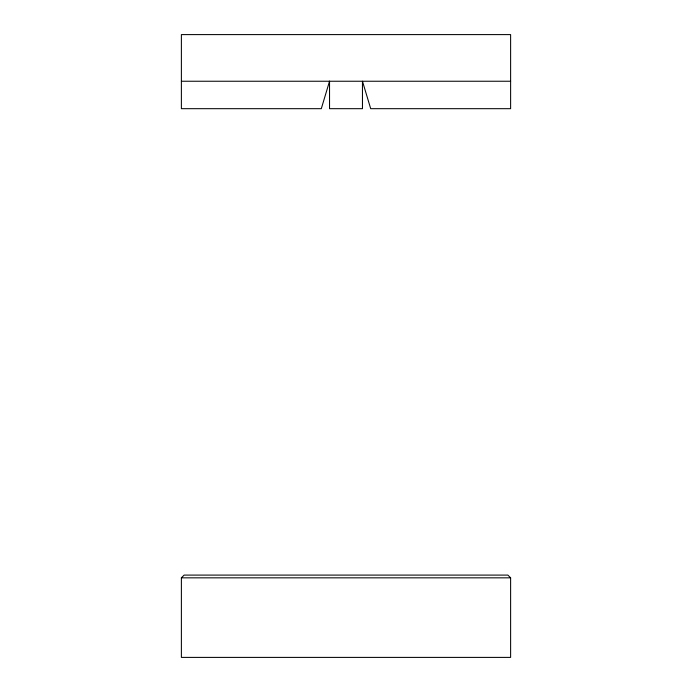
<?xml version="1.0" encoding="UTF-8"?>
<svg xmlns="http://www.w3.org/2000/svg" width="692" height="692" viewBox="0 0 692 692"><rect width="100%" height="100%" fill="white"/><g stroke="black" fill="none" stroke-linecap="round" stroke-linejoin="round"><path stroke-width="1.04" d="M181.382 577.837L184.124 575.095L507.876 575.095L510.618 577.837L510.618 657.4L181.382 657.4L181.382 577.837L510.618 577.837M181.382 81.241L510.618 81.241M329.539 81.241L321.304 108.679L181.382 108.679L181.382 34.6L510.618 34.6L510.618 108.679L370.696 108.679L362.461 81.241L362.461 108.679L329.539 108.679L329.539 81.241"/></g></svg>
